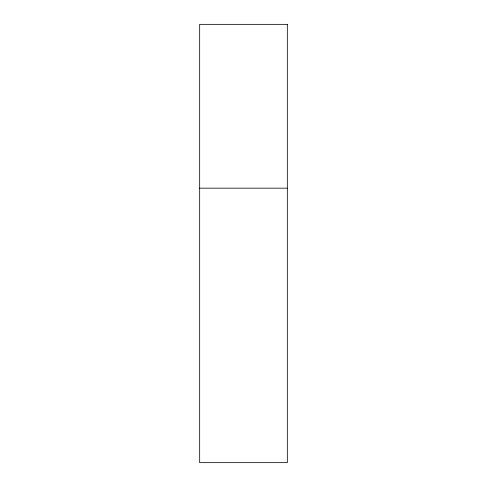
<?xml version="1.0" encoding="UTF-8"?>
<svg xmlns="http://www.w3.org/2000/svg" width="487" height="487" viewBox="0 0 487 487"><rect width="100%" height="100%" fill="white"/><g stroke="black" fill="none" stroke-linecap="round" stroke-linejoin="round"><path stroke-width="0.73" d="M199.67 188.171L287.33 188.171M287.33 24.35L199.67 24.35L199.67 462.65L287.33 462.65L287.33 24.35"/></g></svg>
